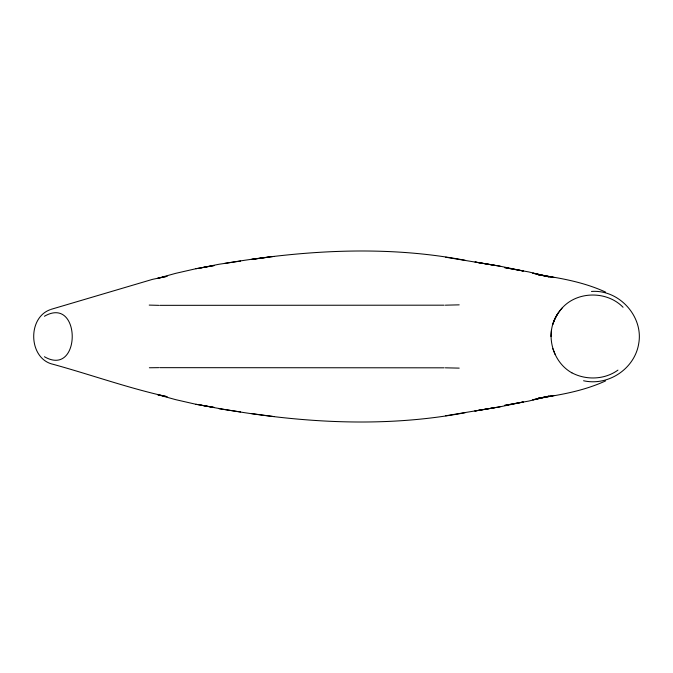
<?xml version="1.0" encoding="UTF-8"?>
<svg xmlns="http://www.w3.org/2000/svg" width="673" height="673" viewBox="0 0 673 673"><rect width="100%" height="100%" fill="white"/><g stroke="black" fill="none" stroke-linecap="round" stroke-linejoin="round"><path stroke-width="1.01" d="M571.873 372.842C551.431 361.376 544.499 332.218 558.195 313.012M550.943 336.5L551.414 330.35M459.188 304.852L445.358 305.18M562.048 308.108A44.41 44.41 0 0 0 552.861 324.302A44.317 44.309 0 0 1 562.014 308.15C577.333 290.862 607.113 290.753 623.055 307.267M149.364 367.761L158.761 367.651M44.426 316.26C81.483 294.892 81.492 378.108 44.426 356.74M617.957 370.108C604.741 379.707 586.107 380.413 571.823 372.783M605.515 380.943C584.257 390.685 561.147 394.908 538.156 398.214L554.224 395.455L532.789 399.804L549.202 396.069L528.658 401.091L504.607 405.398L523.3 401.991L500.081 406.803L475.003 410.967L500.081 406.803M50.298 309.656C27.055 317.765 28.493 358.81 53.016 364.278C91.124 374.752 128.476 388.203 167.089 396.675L157.675 394.681L175.569 399.627L195.885 404.271L214.435 407.502L195.885 404.271M51.03 309.361L152.653 279.32L167.081 276.334L157.667 278.319L175.569 273.373L195.885 268.729L214.435 265.499L195.885 268.729M201.034 267.846L219.078 264.245L240.564 261.065M494.588 407.687L445.719 415.771M224.437 263.446C303.893 250.263 385.696 245.056 465.262 260.325M465.262 412.675C377.847 429.214 287.817 421.946 201.034 405.154M269.621 256.993L251.576 259.416L273.869 256.438M158.761 305.349L149.221 305.096M159.72 305.34L444.172 305.18M445.358 367.82L459.196 368.123M444.172 367.82L159.72 367.66M591.474 291.451C618.95 289.306 643.573 316.318 638.744 343.44C634.841 368.627 608.392 386.344 583.567 380.75M251.584 413.592L273.869 416.562M219.078 408.755L240.564 411.935M445.719 257.229L500.081 266.197L523.3 271L504.607 267.602L528.658 271.909L549.202 276.931L532.789 273.196L554.224 277.545L538.156 274.786C561.147 278.092 584.257 282.315 605.515 292.057M500.081 266.197L475.003 262.033L494.588 265.313M552.853 348.698L555.141 354.503"/></g></svg>
